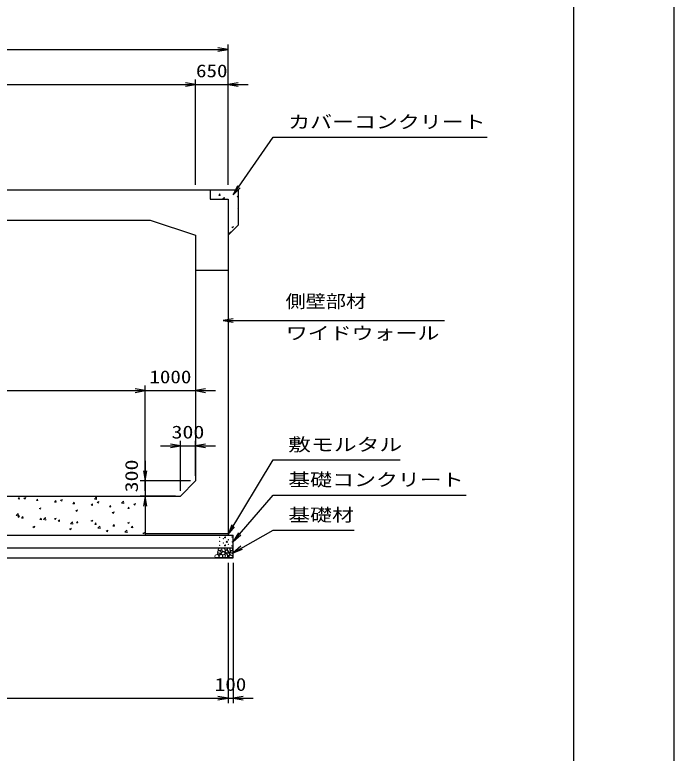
# Model space of a CAD drawing. Units: millimetres at full size. Extents: x 0 to 84100, y 0 to 59400.
# Drawn here: x 70946 to 84100, y 30173 to 44892 of the extents above; entities that cross this region are included whole.
import ezdxf
from ezdxf.enums import TextEntityAlignment as Align

# ---------------------------------------------------------------- set-up
doc = ezdxf.new("R2010")
doc.units = ezdxf.units.MM
for name, color, linetype, lineweight in [('D-DCR-HCHn', 4, 'Continuous', 9), ('D-STR-DIM', 7, 'Continuous', 25), ('D-STR-STRn', 1, 'Continuous', 25), ('D-STR-TXT', 7, 'Continuous', 25), ('D-TTL', 2, 'Continuous', 25)]:
    doc.layers.add(name, color=color, linetype=linetype, lineweight=lineweight)
doc.styles.add('ＭＳ ゴシック', font='')
doc.styles.get('ＭＳ ゴシック').set_extended_font_data('MS Gothic')

# ---------------------------------------------------------------- blocks, each defined once
blk = doc.blocks.new('open_arrow')
at = {"color": 0, "linetype": 'Continuous', "lineweight": -2}
blk.add_lwpolyline([(7.5, 1.25), (0, 0), (7.5, -1.25)], dxfattribs=at)

msp = doc.modelspace()

# ---------------------------------------------------------------- linework, layer by layer
at = {"layer": 'D-DCR-HCHn'}
for p, q in [((75015.225, 41292.378), (75039.715, 41321.565)), ((75015.306, 41292.402), (75045.67, 41289.746)), ((75045.471, 41290.094), (75039.598, 41321.936)), ((75093.264, 41233.255), (75112.915, 41220)), ((75093.275, 41233.191), (75128.845, 41246.845)), ((75119.783, 41220), (75128.805, 41246.888)), ((75379.595, 41260.5), (75400, 41284.818)), ((75379.674, 41260.524), (75400, 41258.746)), ((75396.492, 41028.725), (75400, 41026.359)), ((75396.505, 41028.66), (75400, 41030.002)), ((75272.888, 40660.349), (75298.157, 40643.304)), ((75272.902, 40660.284), (75308.471, 40673.937)), ((75298.129, 40643.284), (75308.429, 40673.982)), ((75213.906, 40524.416), (75223.005, 40523.005)), ((75213.975, 40524.242), (75253.542, 40565.479)), ((75254.779, 40554.779), (75253.525, 40565.555)), ((71012.331, 35242.74), (71036.821, 35271.926)), ((71012.407, 35242.769), (71042.771, 35240.113)), ((71042.529, 35240.484), (71036.656, 35272.327)), ((71128.643, 35256.764), (71153.912, 35239.72)), ((71128.666, 35256.686), (71164.235, 35270.34)), ((71153.878, 35239.699), (71164.179, 35270.397)), ((71376.7, 35210.862), (71401.19, 35240.048)), ((71376.775, 35210.891), (71407.139, 35208.235)), ((71406.897, 35208.604), (71401.024, 35240.447)), ((71741.07, 35178.984), (71765.56, 35208.17)), ((71771.265, 35176.723), (71765.391, 35208.566)), ((71858.704, 35216.079), (71883.973, 35199.035)), ((71858.728, 35216.001), (71894.298, 35229.655)), ((71883.94, 35199.014), (71894.24, 35229.712)), ((72534.447, 35239.571), (72579.626, 35232.564)), ((72534.525, 35239.381), (72574.092, 35280.618)), ((72579.686, 35232.461), (72574.073, 35280.705)), ((72588.791, 35175.316), (72624.36, 35188.97)), ((72614.001, 35158.33), (72624.302, 35189.028)), ((73076.683, 35155.296), (73116.25, 35196.534)), ((73121.844, 35148.376), (73116.231, 35196.621)), ((71431.871, 35052.234), (71457.14, 35035.19)), ((71431.895, 35052.155), (71467.465, 35065.809)), ((71457.107, 35035.168), (71467.407, 35065.866)), ((71741.144, 35179.013), (71771.508, 35176.357)), ((72105.439, 35147.105), (72129.929, 35176.292)), ((72105.512, 35147.135), (72135.876, 35144.479)), ((72135.632, 35144.843), (72129.759, 35176.686)), ((72469.808, 35115.227), (72494.298, 35144.414)), ((72469.88, 35115.257), (72500.244, 35112.601)), ((72500, 35112.962), (72494.127, 35144.805)), ((72588.766, 35175.395), (72614.035, 35158.35)), ((72834.178, 35083.349), (72858.668, 35112.535)), ((72834.248, 35083.379), (72864.612, 35080.722)), ((72864.368, 35081.082), (72858.494, 35112.924)), ((73076.605, 35155.486), (73121.785, 35148.479)), ((73198.547, 35051.471), (73223.037, 35080.657)), ((73198.616, 35051.501), (73228.98, 35048.844)), ((73228.735, 35049.201), (73222.862, 35081.044)), ((73318.828, 35134.71), (73344.097, 35117.665)), ((73318.854, 35134.631), (73354.423, 35148.284)), ((73344.063, 35117.645), (73354.363, 35148.343)), ((70975.321, 34912.892), (71020.501, 34905.885)), ((70975.4, 34912.698), (71014.968, 34953.935)), ((71005.039, 34888.388), (71030.308, 34871.344)), ((71005.062, 34888.309), (71040.632, 34901.963)), ((71020.561, 34905.779), (71014.948, 34954.023)), ((71030.274, 34871.323), (71040.574, 34902.021)), ((71082.818, 34860.626), (71107.308, 34889.813)), ((71113.012, 34858.371), (71107.139, 34890.213)), ((72161.933, 35011.549), (72187.202, 34994.505)), ((72161.958, 35011.47), (72197.527, 35025.124)), ((72187.168, 34994.484), (72197.469, 35025.182)), ((72891.995, 34970.864), (72917.264, 34953.82)), ((72892.021, 34970.785), (72927.59, 34984.439)), ((72917.23, 34953.799), (72927.53, 34984.497)), ((71082.893, 34860.656), (71113.257, 34858)), ((71447.187, 34828.748), (71471.677, 34857.934)), ((71447.261, 34828.778), (71477.625, 34826.122)), ((71477.38, 34826.49), (71471.506, 34858.333)), ((71517.479, 34828.807), (71562.659, 34821.8)), ((71517.558, 34828.613), (71557.126, 34869.851)), ((71562.719, 34821.694), (71557.107, 34869.939)), ((71735.1, 34847.703), (71760.369, 34830.659)), ((71735.125, 34847.624), (71770.695, 34861.278)), ((71760.335, 34830.638), (71770.636, 34861.336)), ((71811.556, 34796.87), (71836.047, 34826.056)), ((71811.629, 34796.9), (71841.993, 34794.243)), ((71841.747, 34794.609), (71835.874, 34826.452)), ((72059.637, 34744.721), (72104.817, 34737.714)), ((72059.716, 34744.528), (72099.284, 34785.766)), ((72104.877, 34737.61), (72099.265, 34785.854)), ((72175.926, 34764.992), (72200.416, 34794.178)), ((72175.997, 34765.022), (72206.361, 34762.365)), ((72206.115, 34762.729), (72200.242, 34794.572)), ((72465.162, 34807.019), (72490.431, 34789.974)), ((72465.188, 34806.939), (72500.757, 34820.593)), ((72490.397, 34789.954), (72500.697, 34820.652)), ((72540.295, 34733.114), (72564.785, 34762.3)), ((72570.483, 34730.848), (72564.609, 34762.691)), ((73195.223, 34766.334), (73220.493, 34749.29)), ((73195.251, 34766.254), (73230.82, 34779.908)), ((73220.458, 34749.269), (73230.759, 34779.967)), ((71308.267, 34683.858), (71333.536, 34666.814)), ((71308.292, 34683.778), (71343.862, 34697.432)), ((71333.502, 34666.792), (71343.803, 34697.49)), ((72038.329, 34643.173), (72063.598, 34626.129)), ((72038.355, 34643.093), (72073.924, 34656.747)), ((72063.564, 34626.108), (72073.864, 34656.806)), ((72540.366, 34733.144), (72570.73, 34730.487)), ((72601.796, 34660.636), (72646.975, 34653.628)), ((72601.874, 34660.444), (72641.442, 34701.681)), ((72647.035, 34653.525), (72641.423, 34701.77)), ((72768.391, 34602.488), (72793.66, 34585.444)), ((72768.418, 34602.408), (72803.987, 34616.062)), ((72793.625, 34585.423), (72803.926, 34616.121)), ((72904.664, 34701.235), (72929.155, 34730.422)), ((72904.734, 34701.266), (72935.098, 34698.609)), ((72934.85, 34698.968), (72928.977, 34730.81)), ((73144.033, 34576.359), (73183.6, 34617.597)), ((73189.193, 34569.441), (73183.581, 34617.685)), ((73269.034, 34669.357), (73293.524, 34698.544)), ((73269.102, 34669.388), (73299.466, 34666.731)), ((73299.218, 34667.087), (73293.345, 34698.93)), ((73143.954, 34576.55), (73189.134, 34569.543)), ((73498.452, 34561.803), (73523.721, 34544.759)), ((73498.48, 34561.723), (73534.05, 34575.377)), ((73523.687, 34544.739), (73533.987, 34575.437))]:
    msp.add_line(p, q, dxfattribs=at)
for points in [[(75022.403, 34120.331), (75032.105, 34125.079), (75039.11, 34133.822), (75039.281, 34145.084), (75035.058, 34155.627), (75019.811, 34157.625), (75004.946, 34158.018), (74990.519, 34152.512), (74988.151, 34143.273), (75000.46, 34132.195), (75015.445, 34123.15)], [(75006.628, 34161.832), (75001.312, 34166.874), (74994.524, 34175.68), (74992.855, 34183.275), (74996.856, 34197.685), (75010.912, 34208.67), (75031.093, 34207.89), (75058.302, 34193.001), (75067.914, 34180.757), (75064.848, 34166.784), (75055.222, 34160.04), (75046.401, 34159.145), (75032.637, 34159.524), (75019.192, 34161.002)], [(75067.988, 34229.601), (75074.036, 34235.086), (75075.103, 34240.792), (75071.586, 34253.305), (75061.29, 34267.61), (75038.996, 34266.105), (75017.429, 34255.811), (75002.805, 34235.597), (75004.979, 34222.456), (75011.98, 34215.716), (75023.231, 34213.215), (75039.489, 34217.483), (75060.711, 34224.481)], [(75050.029, 34135.265), (75045.817, 34138.446), (75042.314, 34143.505), (75042.19, 34150.431), (75046.586, 34156.067), (75054.231, 34157.977), (75060.644, 34156.179), (75062.296, 34150.442), (75063.104, 34144.835), (75062.119, 34137.456), (75056.025, 34134.127)], [(75095.202, 34195.711), (75093.546, 34189.566), (75087.989, 34185.193), (75075.81, 34183.302), (75064.695, 34189.802), (75054.408, 34199.138), (75045.142, 34207.333), (75045.365, 34213.462), (75051.264, 34218.875), (75065.797, 34220.356), (75078.53, 34214.383), (75087.989, 34205.165), (75092.719, 34200.556)], [(75086.797, 34129.533), (75122.171, 34136.129), (75137.218, 34148.266), (75141.97, 34167.263), (75127.287, 34181.629), (75098.677, 34189.69), (75077.03, 34176.761), (75063.039, 34159.347), (75066.998, 34141.67)], [(75126.553, 34186.214), (75139.311, 34190.569), (75140.575, 34218.678), (75127.488, 34247.359), (75110.552, 34263.536), (75078.597, 34257.032), (75075.867, 34221.913), (75086.184, 34209.876), (75114.261, 34194.301)], [(75152.534, 34075.643), (75146.114, 34094.905), (75148.254, 34116.308), (75133.272, 34139.85), (75152.534, 34150.551), (75173.937, 34139.85), (75186.778, 34122.728), (75191.059, 34094.905), (75186.778, 34079.924), (75173.937, 34073.503)], [(75191.015, 34208.431), (75202.573, 34180.693), (75193.327, 34169.136), (75165.589, 34169.136), (75154.032, 34173.759), (75142.475, 34189.939), (75142.475, 34203.808), (75154.032, 34222.299), (75167.901, 34224.611)], [(75156.815, 34150.551), (75146.114, 34159.112), (75150.394, 34165.533), (75165.376, 34165.533), (75171.796, 34163.393), (75176.077, 34154.832), (75169.656, 34148.411)], [(75188.918, 34127.009), (75178.217, 34152.692), (75186.778, 34163.393), (75212.461, 34163.393), (75223.162, 34159.112), (75233.863, 34144.131), (75233.863, 34131.289), (75223.162, 34114.167), (75210.321, 34112.027)], [(75230.31, 34263.906), (75237.244, 34243.102), (75234.933, 34219.988), (75251.113, 34194.562), (75230.31, 34183.005), (75207.195, 34194.562), (75193.327, 34213.053), (75188.704, 34243.102), (75193.327, 34259.283), (75207.195, 34266.217)], [(75225.687, 34183.005), (75237.244, 34173.759), (75232.621, 34166.824), (75216.441, 34166.824), (75209.507, 34169.136), (75204.884, 34178.382), (75211.818, 34185.316)], [(75248.845, 34127.009), (75231.723, 34152.692), (75233.863, 34159.112), (75257.406, 34165.533), (75278.808, 34163.393), (75293.79, 34150.551), (75295.93, 34135.57), (75293.79, 34120.588), (75276.668, 34116.308)], [(75248.802, 34261.594), (75269.605, 34266.217), (75288.096, 34256.971), (75290.408, 34236.168), (75285.785, 34219.988), (75262.67, 34213.053), (75246.49, 34213.053), (75239.556, 34224.611), (75239.556, 34250.037)], [(75292.719, 34203.808), (75299.654, 34183.005), (75290.408, 34169.136), (75267.293, 34166.824), (75251.512, 34173.599), (75258.048, 34189.939), (75253.425, 34199.185), (75262.67, 34208.431), (75276.539, 34213.053)], [(74990.028, 34072.493), (75005.163, 34074.274), (75015.134, 34079.787), (75019.165, 34092.722), (75019.055, 34104.963), (75009.828, 34121.678), (74991.758, 34132.822), (74964.269, 34128.403), (74942.547, 34120.334), (74937.357, 34096.125), (74941.97, 34078.257), (74963.116, 34072.877)], [(75087.648, 34123.637), (75072.694, 34132.556), (75046.56, 34132.292), (75025.07, 34113.525), (75021.357, 34084.899), (75035.147, 34074.245), (75071.902, 34071.871), (75088.269, 34081.633), (75092.828, 34104.06)], [(75135.412, 34077.783), (75116.15, 34073.503), (75099.028, 34082.064), (75096.888, 34101.326), (75099.032, 34124.878), (75122.571, 34132.327), (75137.553, 34128.603), (75143.973, 34112.027), (75143.973, 34088.484)], [(75193.199, 34079.924), (75193.199, 34105.606), (75203.9, 34112.027), (75214.601, 34105.606), (75216.741, 34090.625), (75214.601, 34077.783), (75199.619, 34073.503)], [(75240.284, 34073.503), (75225.302, 34079.924), (75221.022, 34101.326), (75229.583, 34116.308), (75244.565, 34120.588), (75263.827, 34118.448), (75285.229, 34109.887), (75295.93, 34097.045), (75295.93, 34082.064), (75289.51, 34073.503), (75263.827, 34075.643)]]:
    msp.add_lwpolyline(points, close=True, dxfattribs=at)
msp.add_lwpolyline([(75156.568, 34268.547), (75173.907, 34266.446), (75185.742, 34258.701), (75185.374, 34239.819), (75179.486, 34226.087), (75164.975, 34226.185), (75144.893, 34229.153), (75135.201, 34243.689), (75125.918, 34253.492), (75123.116, 34264.345), (75135.901, 34268.547), (75156.918, 34268.547)], dxfattribs=at)
for centre, radius in [((75031.091, 34475.045), 4.5), ((75108.437, 34451.359), 4.5), ((75140.004, 34475.045), 11.25), ((75282.197, 34484.121), 4.5), ((75031.091, 34314.955), 4.5), ((75032.803, 34395.221), 4.5), ((75108.437, 34362.459), 4.5), ((75140.004, 34314.955), 11.25), ((75174.996, 34386.145), 11.25), ((75206.563, 34427.541), 4.5), ((75206.563, 34338.641), 4.5), ((75282.197, 34305.879), 4.5), ((75283.909, 34386.145), 4.5)]:
    msp.add_circle(centre, radius, dxfattribs=at)
at = {"layer": 'D-STR-DIM'}
for p, q in [((60900, 44200), (75200, 44200)), ((75200, 41500), (75200, 44300)), ((74550, 41500), (74550, 43600)), ((74550, 41500), (74550, 43600)), ((75200, 41500), (75200, 43600)), ((61550, 43500), (74550, 43500)), ((74150, 43500), (75600, 43500)), ((62550, 37400), (73550, 37400)), ((73150, 37400), (74950, 37400)), ((73550, 35400), (73550, 37500)), ((73550, 35400), (73550, 37500)), ((74250, 35400), (74250, 36400)), ((74550, 35700), (74550, 36400)), ((73850, 36300), (74950, 36300)), ((73550, 36000), (73550, 34900)), ((74450, 35600), (73450, 35600)), ((74150, 35300), (73450, 35300)), ((75200, 33970), (75200, 31170)), ((75200, 33970), (75200, 31170)), ((75300, 33970), (75300, 31170)), ((60900, 31270), (75200, 31270)), ((74800, 31270), (75700, 31270))]:
    msp.add_line(p, q, dxfattribs=at)
at = {"layer": 'D-STR-STRn'}
for p, q in [((61255, 41400), (74845, 41400)), ((74845, 41400), (74845, 41220)), ((74845, 41400), (75400, 41400)), ((75400, 41400), (75400, 40700)), ((74845, 41220), (75200, 41220)), ((75200, 41220), (75200, 34550)), ((62450, 40800), (73650, 40800)), ((73650, 40800), (74550, 40500)), ((75400, 40700), (75200, 40500)), ((74550, 40500), (74550, 35600)), ((74550, 39800), (75200, 39800)), ((74250, 35300), (74550, 35600)), ((61850, 35300), (74250, 35300)), ((73550, 35300), (73550, 34520)), ((60800, 34520), (75300, 34520)), ((73550, 34550), (75200, 34550)), ((75200, 34550), (75200, 34520)), ((75300, 34070), (75300, 34520)), ((60800, 34270), (75300, 34270)), ((60800, 34070), (75300, 34070))]:
    msp.add_line(p, q, dxfattribs=at)
at = {"layer": 'D-STR-TXT'}
for points in [[(75300, 41300), (76100, 42451.777), (76300, 42451.777), (80370.812, 42451.777)], [(75100, 38800), (76045.788, 38800), (76245.788, 38800), (79515.331, 38800)], [(75200, 34535), (76100, 36020), (76300, 36020), (78633.249, 36020)], [(75300, 34395), (76100, 35320), (76300, 35320), (79951.523, 35320)], [(75300, 34170), (76100, 34620), (76300, 34620), (77714.721, 34620)]]:
    msp.add_lwpolyline(points, dxfattribs=at)
at = {"layer": 'D-TTL'}
for points in [[(0, 0), (84100, 0), (84100, 59400), (0, 59400)], [(2000, 2000), (82100, 2000), (82100, 57400), (2000, 57400)]]:
    msp.add_lwpolyline(points, close=True, dxfattribs=at)

# ---------------------------------------------------------------- block references
at = {"layer": 'D-STR-DIM', "xscale": 26.7, "yscale": 26.7}
for p, rotation in [((75200, 44200), 180), ((74550, 43500), 180), ((74550, 43500), 180), ((73550, 37400), 180), ((73550, 37400), 180), ((74250, 36300), 180), ((73550, 35600), 90), ((73550, 35300), 270), ((75200, 31270), 180), ((75200, 31270), 180)]:
    msp.add_blockref('open_arrow', p, dxfattribs=dict(at, rotation=rotation))
for p in [(75200, 43500), (74550, 37400), (74550, 36300), (75300, 31270)]:
    msp.add_blockref('open_arrow', p, dxfattribs=at)
at = {"layer": 'D-STR-TXT', "xscale": 26.7, "yscale": 26.7}
for p, rotation in [((75300, 41300), 55.2), ((75200, 34535), 58.8), ((75300, 34395), 49.1), ((75300, 34170), 29.4)]:
    msp.add_blockref('open_arrow', p, dxfattribs=dict(at, rotation=rotation))
msp.add_blockref('open_arrow', (75100, 38800), dxfattribs=at)

# ---------------------------------------------------------------- texts
at = {"layer": 'D-STR-DIM', "style": 'ＭＳ ゴシック'}
for s, width, p in [('650', 1.2, (74875, 43775)), ('1000', 1.2, (74050, 37675)), ('300', 1.25, (74400, 36575)), ('100', 1.2, (75250, 31545))]:
    msp.add_text(s, height=256.6, dxfattribs=dict(at, width=width)).set_placement(p, align=Align.MIDDLE_CENTER)
at = {"layer": 'D-STR-DIM', "style": 'ＭＳ ゴシック', "width": 1.25}
msp.add_text('300', height=256.6, rotation=90, dxfattribs=at).set_placement((73275, 35700), align=Align.MIDDLE_CENTER)
at = {"layer": 'D-STR-TXT', "style": 'ＭＳ ゴシック'}
for s, width, p in [('カバーコンクリート', 1.25, (76400, 42551.777)), ('ワイドウォール', 1.25, (76352.895, 38341.371)), ('敷モルタル', 1.3, (76400, 36120)), ('基礎コンクリート', 1.25, (76400, 35420)), ('基礎材', 1.25, (76400, 34720))]:
    msp.add_text(s, height=256.6, dxfattribs=dict(at, width=width)).set_placement(p, align=Align.BOTTOM_LEFT)
at = {"layer": 'D-STR-TXT', "style": 'ＭＳ ゴシック', "width": 1.15}
msp.add_text('側壁部材\u3000\u3000\u3000\u3000', height=256.6, dxfattribs=at).set_placement((76345.788, 39308.629), align=Align.TOP_LEFT)

doc.saveas('drawing.dxf')
